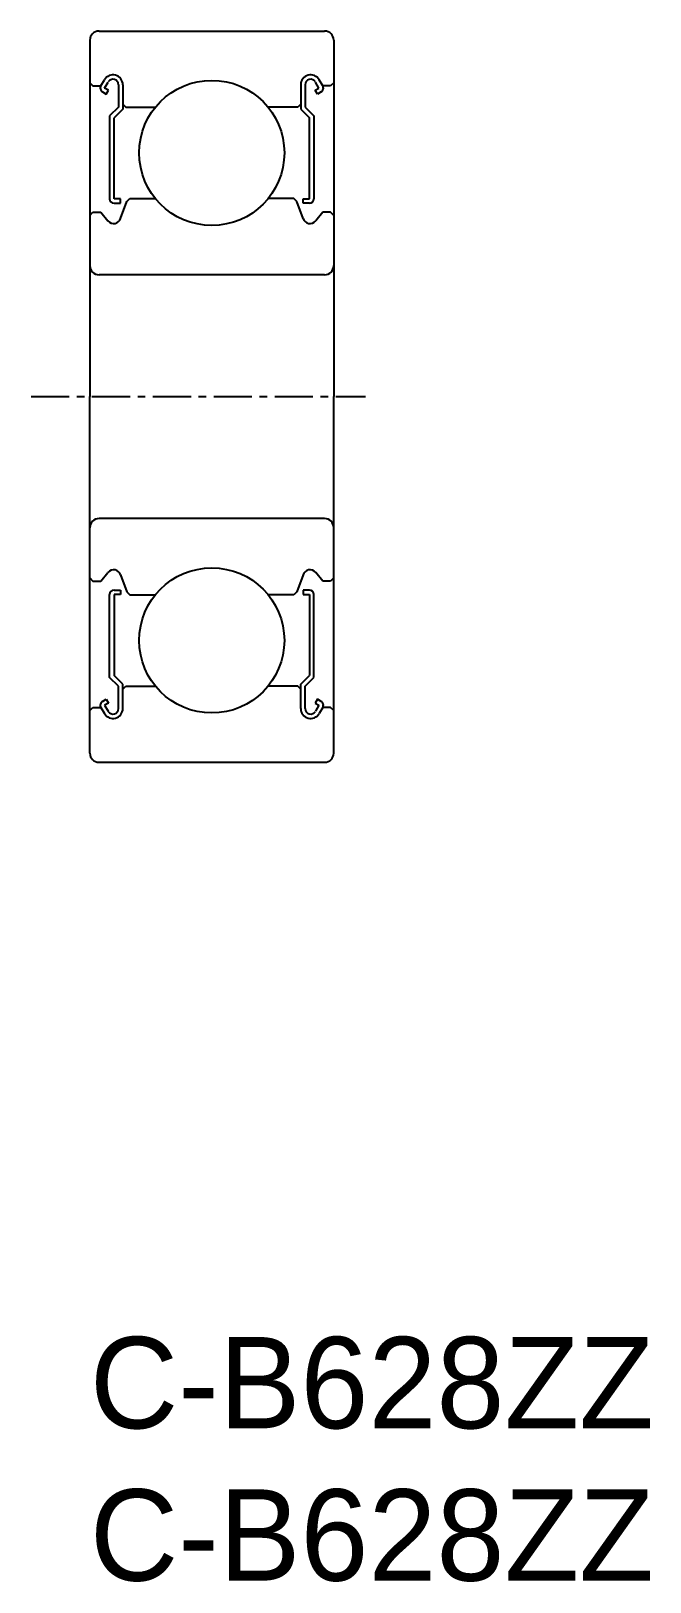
# Model space of a CAD drawing. Extents: x -1.9 to 18.4, y -8 to 42.9.
import ezdxf

# ---------------------------------------------------------------- set-up
doc = ezdxf.new("R2010")
doc.units = 0
doc.linetypes.add('CENTER', pattern=[2, 1.25, -0.25, 0.25, -0.25])
doc.layers.get('0').update_dxf_attribs({"linetype": 'CONTINUOUS'})
doc.layers.add('CENTER', color=1, linetype='CENTER')

msp = doc.modelspace()

# ---------------------------------------------------------------- linework, layer by layer
at = {"color": 7, "linetype": 'CONTINUOUS'}
for p, q in [((0.3, 42.858), (7.7, 42.858)), ((0, 42.558), (0, 30.858)), ((8, 42.558), (8, 30.858)), ((0.36, 41.058), (0.477, 41.256)), ((7.64, 41.058), (7.523, 41.256)), ((0, 41.158), (0.1, 41.057)), ((0.1, 41.058), (0.36, 41.058)), ((0.412, 40.861), (0.537, 40.789)), ((0.484, 40.986), (0.602, 41.184)), ((0.609, 40.914), (0.484, 40.986)), ((0.537, 40.789), (0.609, 40.914)), ((0.935, 41.095), (0.935, 40.358)), ((1.079, 41.095), (1.079, 40.298)), ((6.921, 41.095), (6.921, 40.298)), ((7.065, 41.095), (7.065, 40.358)), ((7.391, 40.914), (7.516, 40.986)), ((7.463, 40.789), (7.391, 40.914)), ((7.516, 40.986), (7.398, 41.184)), ((7.588, 40.861), (7.463, 40.789)), ((7.9, 41.058), (7.64, 41.058)), ((8, 41.158), (7.9, 41.057)), ((0.935, 40.358), (0.647, 40.07)), ((1.079, 40.298), (0.791, 40.01)), ((1.079, 40.458), (1.179, 40.358)), ((1.179, 40.358), (2.151, 40.358)), ((6.821, 40.358), (5.849, 40.358)), ((6.921, 40.458), (6.821, 40.358)), ((6.921, 40.298), (7.209, 40.01)), ((7.065, 40.358), (7.352, 40.07)), ((0.647, 40.07), (0.647, 37.351)), ((0.791, 37.351), (0.791, 40.01)), ((7.209, 37.351), (7.209, 40.01)), ((7.352, 40.07), (7.352, 37.351)), ((1.007, 37.351), (0.791, 37.351)), ((0.791, 37.208), (1.007, 37.208)), ((1.007, 37.208), (1.007, 37.351)), ((1.007, 36.71), (1.209, 37.264)), ((1.209, 37.264), (1.309, 37.358)), ((1.309, 37.358), (2.151, 37.358)), ((6.691, 37.358), (5.849, 37.358)), ((6.791, 37.264), (6.691, 37.358)), ((6.993, 36.71), (6.791, 37.264)), ((6.993, 37.208), (6.993, 37.351)), ((6.993, 37.351), (7.209, 37.351)), ((7.209, 37.208), (6.993, 37.208)), ((0, 36.808), (0.1, 36.908)), ((0.1, 36.908), (0.36, 36.908)), ((0.36, 36.908), (0.591, 36.624)), ((7.64, 36.908), (7.409, 36.624)), ((7.9, 36.908), (7.64, 36.908)), ((8, 36.808), (7.9, 36.908)), ((7.7, 34.858), (0.3, 34.858)), ((0, 19.158), (0, 30.858)), ((8, 19.158), (8, 30.858)), ((7.7, 26.858), (0.3, 26.858)), ((0.36, 24.808), (0.591, 25.091)), ((1.007, 25.006), (1.209, 24.452)), ((6.993, 25.006), (6.791, 24.452)), ((7.64, 24.808), (7.409, 25.091)), ((8, 25.008), (8, 25.008)), ((0, 24.908), (0.1, 24.808)), ((0.1, 24.808), (0.36, 24.808)), ((0.791, 24.508), (1.007, 24.508)), ((1.007, 24.508), (1.007, 24.364)), ((1.209, 24.452), (1.309, 24.358)), ((6.791, 24.452), (6.691, 24.358)), ((6.993, 24.508), (6.993, 24.364)), ((7.209, 24.508), (6.993, 24.508)), ((7.9, 24.808), (7.64, 24.808)), ((8, 24.908), (7.9, 24.808)), ((0.647, 21.645), (0.647, 24.364)), ((0.791, 24.364), (0.791, 21.705)), ((1.007, 24.364), (0.791, 24.364)), ((1.309, 24.358), (2.151, 24.358)), ((6.691, 24.358), (5.849, 24.358)), ((6.993, 24.364), (7.209, 24.364)), ((7.209, 24.364), (7.209, 21.705)), ((7.352, 21.645), (7.352, 24.364)), ((8, 22.083), (8, 22.083)), ((0.935, 21.358), (0.647, 21.645)), ((1.079, 21.417), (0.791, 21.705)), ((1.079, 20.62), (1.079, 21.417)), ((6.921, 21.417), (7.209, 21.705)), ((6.921, 20.62), (6.921, 21.417)), ((7.065, 21.358), (7.352, 21.645)), ((0.412, 20.854), (0.537, 20.926)), ((0.537, 20.926), (0.609, 20.801)), ((0.935, 20.62), (0.935, 21.358)), ((1.079, 21.258), (1.179, 21.358)), ((1.179, 21.358), (2.151, 21.358)), ((6.821, 21.358), (5.849, 21.358)), ((6.921, 21.258), (6.821, 21.358)), ((7.065, 20.62), (7.065, 21.358)), ((7.463, 20.926), (7.391, 20.801)), ((7.588, 20.854), (7.463, 20.926)), ((0, 20.558), (0.1, 20.658)), ((0.1, 20.658), (0.36, 20.658)), ((0.36, 20.658), (0.477, 20.459)), ((0.609, 20.801), (0.484, 20.73)), ((0.484, 20.73), (0.602, 20.531)), ((7.391, 20.801), (7.516, 20.73)), ((7.516, 20.73), (7.398, 20.531)), ((7.64, 20.658), (7.523, 20.459)), ((7.9, 20.658), (7.64, 20.658)), ((8, 20.558), (7.9, 20.658)), ((0.3, 18.858), (7.7, 18.858))]:
    msp.add_line(p, q, dxfattribs=at)
for centre in [(4, 38.858), (4, 22.858)]:
    msp.add_circle(centre, 2.381, dxfattribs=at)
for centre, radius, start, end in [((0.3, 42.558), 0.3, 90, 180), ((7.7, 42.558), 0.3, 0, 90), ((0.757, 41.095), 0.323, 0, 150.0014), ((0.757, 41.095), 0.179, 0, 150.0026), ((7.243, 41.095), 0.323, 29.9986, 180), ((7.243, 41.095), 0.179, 29.9974, 180), ((0.484, 40.986), 0.144, 149.9888, 240.0043), ((7.516, 40.986), 0.144, 299.9957, 30.0112), ((0.791, 37.351), 0.144, 180.0001, 270), ((7.209, 37.351), 0.144, 270, 359.9999), ((0.776, 36.779), 0.241, 220.0019, 343.1525), ((7.224, 36.779), 0.241, 196.8475, 319.9981), ((0.3, 35.158), 0.3, 180, 270), ((7.7, 35.158), 0.3, 270, 0), ((0.3, 26.558), 0.3, 90, 180), ((7.7, 26.558), 0.3, 0, 90), ((0.776, 24.936), 0.241, 16.8475, 139.9981), ((7.224, 24.936), 0.241, 40.0019, 163.1525), ((0.791, 24.364), 0.144, 90, 179.9999), ((7.209, 24.364), 0.144, 0.0001, 90), ((0.484, 20.73), 0.144, 119.9957, 210.0112), ((0.757, 20.62), 0.323, 209.9986, 0), ((0.757, 20.62), 0.179, 209.9974, 0), ((7.243, 20.62), 0.323, 180, 330.0014), ((7.243, 20.62), 0.179, 180, 330.0026), ((7.516, 20.73), 0.144, 329.9888, 60.0043), ((0.3, 19.158), 0.3, 180, 270), ((7.7, 19.158), 0.3, 270, 0)]:
    msp.add_arc(centre, radius, start, end, dxfattribs=at)
at = {"layer": 'CENTER', "color": 1, "linetype": 'CENTER'}
msp.add_line((-1.932, 30.858), (9.048, 30.858), dxfattribs=at)

# ---------------------------------------------------------------- texts
at = {"color": 7, "linetype": 'CONTINUOUS'}
for p in [(0, -3), (0, -8)]:
    msp.add_text('C-B628ZZ', height=3, dxfattribs=at).set_placement(p)

doc.saveas('drawing.dxf')
